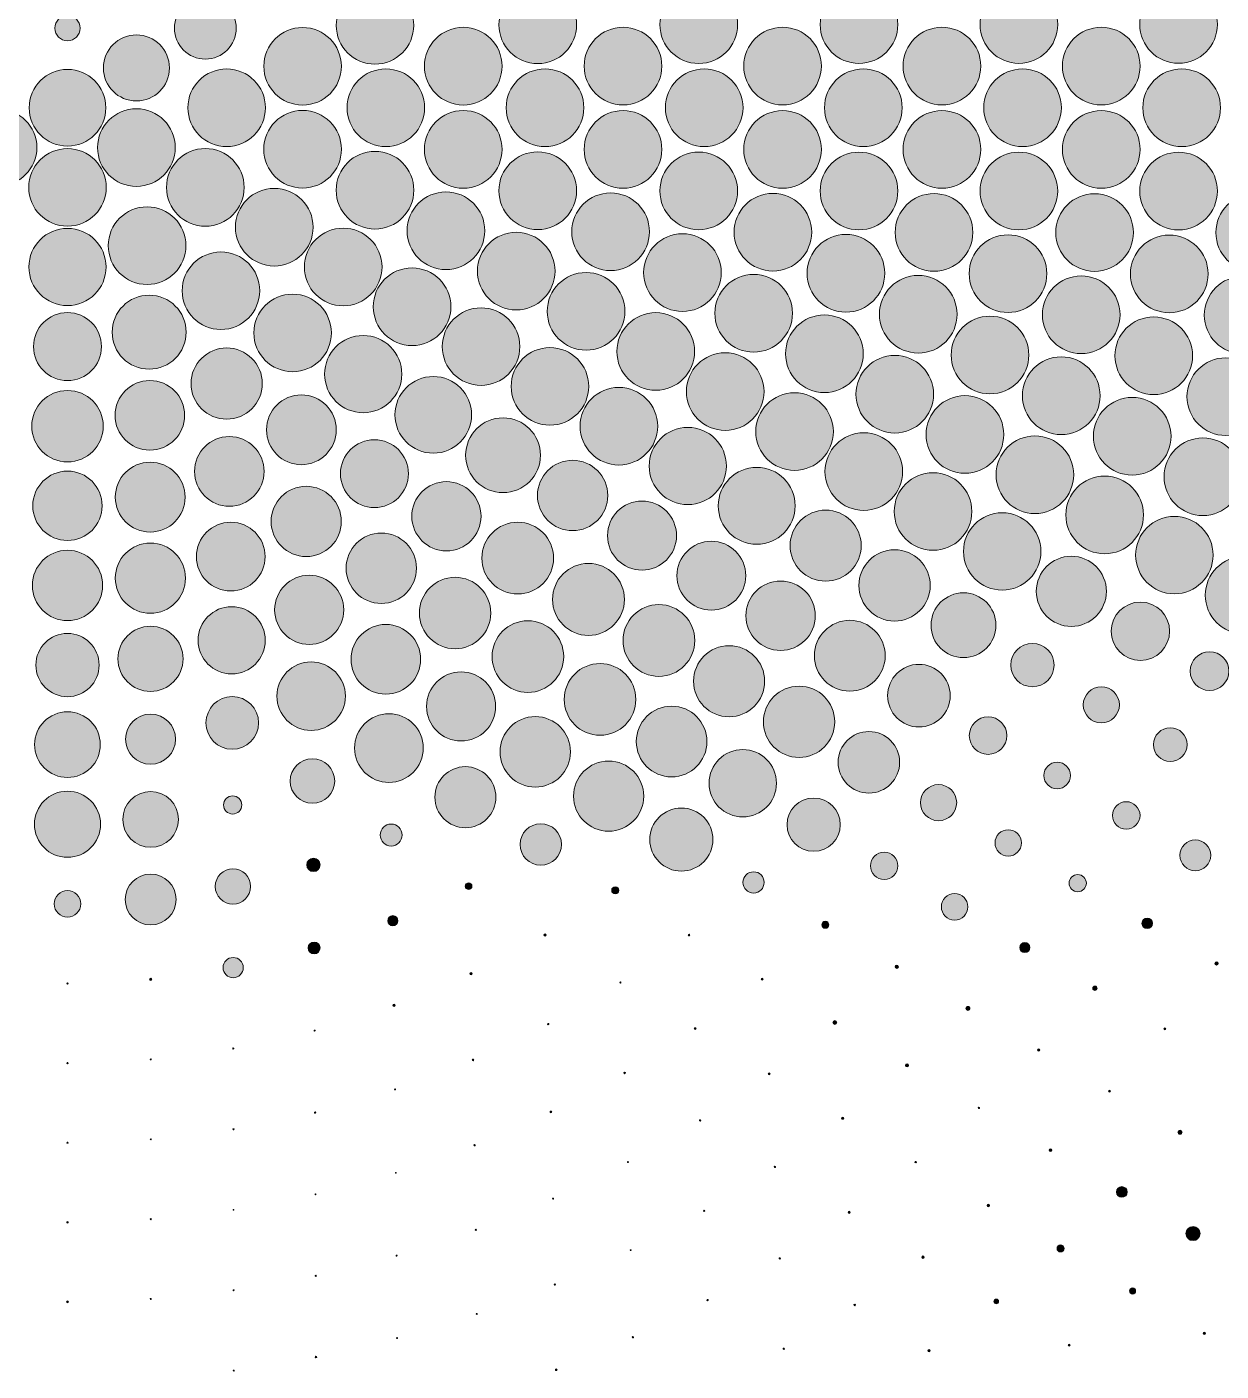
# Model space of a CAD drawing. Extents: x 3515 to 4006, y 175 to 667.
# Drawn here: x 3757.9 to 3832.3, y 342.2 to 426 of the extents above; entities that cross this region are included whole.
import ezdxf

# ---------------------------------------------------------------- set-up
doc = ezdxf.new("R2010")
doc.units = 0
doc.header["$MEASUREMENT"] = 0
doc.layers.add('Capa 1', color=7, linetype='Continuous', lineweight=0)

# ---------------------------------------------------------------- blocks, each defined once
blk = doc.blocks.new('Block_0')
at = {"layer": 'Capa 1', "true_color": 0x000000, "transparency": 33554687}
h = blk.add_hatch(color=18, dxfattribs=at)
h.dxf.hatch_style = 2
edge = h.paths.add_edge_path()
edge.add_arc((3779.588, 426.09), 2.417, 0, 360)
h = blk.add_hatch(color=18, dxfattribs=at)
h.dxf.hatch_style = 2
edge = h.paths.add_edge_path()
edge.add_arc((3789.737, 426.123), 2.42, 0, 360)
h = blk.add_hatch(color=18, dxfattribs=at)
h.dxf.hatch_style = 2
edge = h.paths.add_edge_path()
edge.add_arc((3799.775, 426.135), 2.421, 0, 360)
h = blk.add_hatch(color=18, dxfattribs=at)
h.dxf.hatch_style = 2
edge = h.paths.add_edge_path()
edge.add_arc((3809.768, 426.14), 2.421, 0, 360)
h = blk.add_hatch(color=18, dxfattribs=at)
h.dxf.hatch_style = 2
edge = h.paths.add_edge_path()
edge.add_arc((3819.738, 426.143), 2.421, 0, 360)
h = blk.add_hatch(color=18, dxfattribs=at)
h.dxf.hatch_style = 2
edge = h.paths.add_edge_path()
edge.add_arc((3829.695, 426.145), 2.421, 0, 360)
h = blk.add_hatch(color=18, dxfattribs=at)
h.dxf.hatch_style = 2
edge = h.paths.add_edge_path()
edge.add_arc((3769.01, 425.915), 1.927, 0, 360)
h = blk.add_hatch(color=18, dxfattribs=at)
h.dxf.hatch_style = 2
edge = h.paths.add_edge_path()
edge.add_arc((3760.415, 425.915), 0.787, 0, 360)
h = blk.add_hatch(color=18, dxfattribs=at)
h.dxf.hatch_style = 2
edge = h.paths.add_edge_path()
edge.add_arc((3775.076, 423.538), 2.417, 0, 360)
h = blk.add_hatch(color=18, dxfattribs=at)
h.dxf.hatch_style = 2
edge = h.paths.add_edge_path()
edge.add_arc((3785.091, 423.546), 2.421, 0, 360)
h = blk.add_hatch(color=18, dxfattribs=at)
h.dxf.hatch_style = 2
edge = h.paths.add_edge_path()
edge.add_arc((3795.055, 423.549), 2.421, 0, 360)
h = blk.add_hatch(color=18, dxfattribs=at)
h.dxf.hatch_style = 2
edge = h.paths.add_edge_path()
edge.add_arc((3805.002, 423.55), 2.421, 0, 360)
h = blk.add_hatch(color=18, dxfattribs=at)
h.dxf.hatch_style = 2
edge = h.paths.add_edge_path()
edge.add_arc((3814.94, 423.55), 2.421, 0, 360)
h = blk.add_hatch(color=18, dxfattribs=at)
h.dxf.hatch_style = 2
edge = h.paths.add_edge_path()
edge.add_arc((3824.875, 423.55), 2.421, 0, 360)
h = blk.add_hatch(color=18, dxfattribs=at)
h.dxf.hatch_style = 2
edge = h.paths.add_edge_path()
edge.add_arc((3764.712, 423.434), 2.058, 0, 360)
h = blk.add_hatch(color=18, dxfattribs=at)
h.dxf.hatch_style = 2
edge = h.paths.add_edge_path()
edge.add_arc((3760.415, 420.953), 2.39, 0, 360)
h = blk.add_hatch(color=18, dxfattribs=at)
h.dxf.hatch_style = 2
edge = h.paths.add_edge_path()
edge.add_arc((3770.34, 420.953), 2.418, 0, 360)
h = blk.add_hatch(color=18, dxfattribs=at)
h.dxf.hatch_style = 2
edge = h.paths.add_edge_path()
edge.add_arc((3780.265, 420.953), 2.421, 0, 360)
h = blk.add_hatch(color=18, dxfattribs=at)
h.dxf.hatch_style = 2
edge = h.paths.add_edge_path()
edge.add_arc((3790.19, 420.953), 2.421, 0, 360)
h = blk.add_hatch(color=18, dxfattribs=at)
h.dxf.hatch_style = 2
edge = h.paths.add_edge_path()
edge.add_arc((3800.115, 420.953), 2.421, 0, 360)
h = blk.add_hatch(color=18, dxfattribs=at)
h.dxf.hatch_style = 2
edge = h.paths.add_edge_path()
edge.add_arc((3810.04, 420.953), 2.421, 0, 360)
h = blk.add_hatch(color=18, dxfattribs=at)
h.dxf.hatch_style = 2
edge = h.paths.add_edge_path()
edge.add_arc((3819.965, 420.953), 2.421, 0, 360)
h = blk.add_hatch(color=18, dxfattribs=at)
h.dxf.hatch_style = 2
edge = h.paths.add_edge_path()
edge.add_arc((3829.89, 420.953), 2.421, 0, 360)
h = blk.add_hatch(color=18, dxfattribs=at)
h.dxf.hatch_style = 2
edge = h.paths.add_edge_path()
edge.add_arc((3756.117, 418.472), 2.389, 0, 360)
h = blk.add_hatch(color=18, dxfattribs=at)
h.dxf.hatch_style = 2
edge = h.paths.add_edge_path()
edge.add_arc((3764.712, 418.472), 2.421, 0, 360)
h = blk.add_hatch(color=18, dxfattribs=at)
h.dxf.hatch_style = 2
edge = h.paths.add_edge_path()
edge.add_arc((3775.076, 418.368), 2.421, 0, 360)
h = blk.add_hatch(color=18, dxfattribs=at)
h.dxf.hatch_style = 2
edge = h.paths.add_edge_path()
edge.add_arc((3785.091, 418.359), 2.421, 0, 360)
h = blk.add_hatch(color=18, dxfattribs=at)
h.dxf.hatch_style = 2
edge = h.paths.add_edge_path()
edge.add_arc((3795.055, 418.357), 2.421, 0, 360)
h = blk.add_hatch(color=18, dxfattribs=at)
h.dxf.hatch_style = 2
edge = h.paths.add_edge_path()
edge.add_arc((3805.002, 418.356), 2.421, 0, 360)
h = blk.add_hatch(color=18, dxfattribs=at)
h.dxf.hatch_style = 2
edge = h.paths.add_edge_path()
edge.add_arc((3814.94, 418.355), 2.421, 0, 360)
h = blk.add_hatch(color=18, dxfattribs=at)
h.dxf.hatch_style = 2
edge = h.paths.add_edge_path()
edge.add_arc((3824.875, 418.355), 2.421, 0, 360)
h = blk.add_hatch(color=18, dxfattribs=at)
h.dxf.hatch_style = 2
edge = h.paths.add_edge_path()
edge.add_arc((3760.415, 415.99), 2.418, 0, 360)
h = blk.add_hatch(color=18, dxfattribs=at)
h.dxf.hatch_style = 2
edge = h.paths.add_edge_path()
edge.add_arc((3769.01, 415.99), 2.421, 0, 360)
h = blk.add_hatch(color=18, dxfattribs=at)
h.dxf.hatch_style = 2
edge = h.paths.add_edge_path()
edge.add_arc((3779.588, 415.815), 2.421, 0, 360)
h = blk.add_hatch(color=18, dxfattribs=at)
h.dxf.hatch_style = 2
edge = h.paths.add_edge_path()
edge.add_arc((3789.737, 415.782), 2.421, 0, 360)
h = blk.add_hatch(color=18, dxfattribs=at)
h.dxf.hatch_style = 2
edge = h.paths.add_edge_path()
edge.add_arc((3799.775, 415.771), 2.421, 0, 360)
h = blk.add_hatch(color=18, dxfattribs=at)
h.dxf.hatch_style = 2
edge = h.paths.add_edge_path()
edge.add_arc((3809.768, 415.766), 2.421, 0, 360)
h = blk.add_hatch(color=18, dxfattribs=at)
h.dxf.hatch_style = 2
edge = h.paths.add_edge_path()
edge.add_arc((3819.738, 415.763), 2.421, 0, 360)
h = blk.add_hatch(color=18, dxfattribs=at)
h.dxf.hatch_style = 2
edge = h.paths.add_edge_path()
edge.add_arc((3829.695, 415.761), 2.421, 0, 360)
h = blk.add_hatch(color=18, dxfattribs=at)
h.dxf.hatch_style = 2
edge = h.paths.add_edge_path()
edge.add_arc((3773.308, 413.509), 2.421, 0, 360)
h = blk.add_hatch(color=18, dxfattribs=at)
h.dxf.hatch_style = 2
edge = h.paths.add_edge_path()
edge.add_arc((3784.013, 413.285), 2.421, 0, 360)
h = blk.add_hatch(color=18, dxfattribs=at)
h.dxf.hatch_style = 2
edge = h.paths.add_edge_path()
edge.add_arc((3794.281, 413.223), 2.421, 0, 360)
h = blk.add_hatch(color=18, dxfattribs=at)
h.dxf.hatch_style = 2
edge = h.paths.add_edge_path()
edge.add_arc((3804.399, 413.197), 2.421, 0, 360)
h = blk.add_hatch(color=18, dxfattribs=at)
h.dxf.hatch_style = 2
edge = h.paths.add_edge_path()
edge.add_arc((3814.446, 413.184), 2.421, 0, 360)
h = blk.add_hatch(color=18, dxfattribs=at)
h.dxf.hatch_style = 2
edge = h.paths.add_edge_path()
edge.add_arc((3824.457, 413.177), 2.421, 0, 360)
h = blk.add_hatch(color=18, dxfattribs=at)
h.dxf.hatch_style = 2
edge = h.paths.add_edge_path()
edge.add_arc((3834.444, 413.172), 2.421, 0, 360)
h = blk.add_hatch(color=18, dxfattribs=at)
h.dxf.hatch_style = 2
edge = h.paths.add_edge_path()
edge.add_arc((3765.377, 412.358), 2.42, 0, 360)
h = blk.add_hatch(color=18, dxfattribs=at)
h.dxf.hatch_style = 2
edge = h.paths.add_edge_path()
edge.add_arc((3760.415, 411.028), 2.405, 0, 360)
h = blk.add_hatch(color=18, dxfattribs=at)
h.dxf.hatch_style = 2
edge = h.paths.add_edge_path()
edge.add_arc((3777.605, 411.028), 2.421, 0, 360)
h = blk.add_hatch(color=18, dxfattribs=at)
h.dxf.hatch_style = 2
edge = h.paths.add_edge_path()
edge.add_arc((3788.394, 410.769), 2.421, 0, 360)
h = blk.add_hatch(color=18, dxfattribs=at)
h.dxf.hatch_style = 2
edge = h.paths.add_edge_path()
edge.add_arc((3798.762, 410.678), 2.421, 0, 360)
h = blk.add_hatch(color=18, dxfattribs=at)
h.dxf.hatch_style = 2
edge = h.paths.add_edge_path()
edge.add_arc((3808.955, 410.635), 2.421, 0, 360)
h = blk.add_hatch(color=18, dxfattribs=at)
h.dxf.hatch_style = 2
edge = h.paths.add_edge_path()
edge.add_arc((3819.06, 410.612), 2.421, 0, 360)
h = blk.add_hatch(color=18, dxfattribs=at)
h.dxf.hatch_style = 2
edge = h.paths.add_edge_path()
edge.add_arc((3829.114, 410.598), 2.421, 0, 360)
h = blk.add_hatch(color=18, dxfattribs=at)
h.dxf.hatch_style = 2
edge = h.paths.add_edge_path()
edge.add_arc((3769.984, 409.548), 2.416, 0, 360)
h = blk.add_hatch(color=18, dxfattribs=at)
h.dxf.hatch_style = 2
edge = h.paths.add_edge_path()
edge.add_arc((3781.903, 408.547), 2.421, 0, 360)
h = blk.add_hatch(color=18, dxfattribs=at)
h.dxf.hatch_style = 2
edge = h.paths.add_edge_path()
edge.add_arc((3792.751, 408.262), 2.421, 0, 360)
h = blk.add_hatch(color=18, dxfattribs=at)
h.dxf.hatch_style = 2
edge = h.paths.add_edge_path()
edge.add_arc((3803.201, 408.144), 2.421, 0, 360)
h = blk.add_hatch(color=18, dxfattribs=at)
h.dxf.hatch_style = 2
edge = h.paths.add_edge_path()
edge.add_arc((3813.463, 408.083), 2.421, 0, 360)
h = blk.add_hatch(color=18, dxfattribs=at)
h.dxf.hatch_style = 2
edge = h.paths.add_edge_path()
edge.add_arc((3823.623, 408.049), 2.421, 0, 360)
h = blk.add_hatch(color=18, dxfattribs=at)
h.dxf.hatch_style = 2
edge = h.paths.add_edge_path()
edge.add_arc((3833.721, 408.027), 2.421, 0, 360)
h = blk.add_hatch(color=18, dxfattribs=at)
h.dxf.hatch_style = 2
edge = h.paths.add_edge_path()
edge.add_arc((3765.507, 406.963), 2.306, 0, 360)
h = blk.add_hatch(color=18, dxfattribs=at)
h.dxf.hatch_style = 2
edge = h.paths.add_edge_path()
edge.add_arc((3774.451, 406.917), 2.417, 0, 360)
h = blk.add_hatch(color=18, dxfattribs=at)
h.dxf.hatch_style = 2
edge = h.paths.add_edge_path()
edge.add_arc((3760.415, 406.065), 2.119, 0, 360)
h = blk.add_hatch(color=18, dxfattribs=at)
h.dxf.hatch_style = 2
edge = h.paths.add_edge_path()
edge.add_arc((3786.201, 406.065), 2.417, 0, 360)
h = blk.add_hatch(color=18, dxfattribs=at)
h.dxf.hatch_style = 2
edge = h.paths.add_edge_path()
edge.add_arc((3797.093, 405.76), 2.421, 0, 360)
h = blk.add_hatch(color=18, dxfattribs=at)
h.dxf.hatch_style = 2
edge = h.paths.add_edge_path()
edge.add_arc((3807.611, 405.618), 2.421, 0, 360)
h = blk.add_hatch(color=18, dxfattribs=at)
h.dxf.hatch_style = 2
edge = h.paths.add_edge_path()
edge.add_arc((3817.936, 405.54), 2.421, 0, 360)
h = blk.add_hatch(color=18, dxfattribs=at)
h.dxf.hatch_style = 2
edge = h.paths.add_edge_path()
edge.add_arc((3828.148, 405.493), 2.421, 0, 360)
h = blk.add_hatch(color=18, dxfattribs=at)
h.dxf.hatch_style = 2
edge = h.paths.add_edge_path()
edge.add_arc((3778.854, 404.35), 2.406, 0, 360)
h = blk.add_hatch(color=18, dxfattribs=at)
h.dxf.hatch_style = 2
edge = h.paths.add_edge_path()
edge.add_arc((3770.34, 403.762), 2.221, 0, 360)
h = blk.add_hatch(color=18, dxfattribs=at)
h.dxf.hatch_style = 2
edge = h.paths.add_edge_path()
edge.add_arc((3790.498, 403.584), 2.418, 0, 360)
h = blk.add_hatch(color=18, dxfattribs=at)
h.dxf.hatch_style = 2
edge = h.paths.add_edge_path()
edge.add_arc((3801.425, 403.263), 2.421, 0, 360)
h = blk.add_hatch(color=18, dxfattribs=at)
h.dxf.hatch_style = 2
edge = h.paths.add_edge_path()
edge.add_arc((3812, 403.099), 2.421, 0, 360)
h = blk.add_hatch(color=18, dxfattribs=at)
h.dxf.hatch_style = 2
edge = h.paths.add_edge_path()
edge.add_arc((3822.38, 403.004), 2.421, 0, 360)
h = blk.add_hatch(color=18, dxfattribs=at)
h.dxf.hatch_style = 2
edge = h.paths.add_edge_path()
edge.add_arc((3832.641, 402.945), 2.421, 0, 360)
h = blk.add_hatch(color=18, dxfattribs=at)
h.dxf.hatch_style = 2
edge = h.paths.add_edge_path()
edge.add_arc((3765.552, 401.779), 2.169, 0, 360)
h = blk.add_hatch(color=18, dxfattribs=at)
h.dxf.hatch_style = 2
edge = h.paths.add_edge_path()
edge.add_arc((3783.224, 401.814), 2.389, 0, 360)
h = blk.add_hatch(color=18, dxfattribs=at)
h.dxf.hatch_style = 2
edge = h.paths.add_edge_path()
edge.add_arc((3760.415, 401.103), 2.226, 0, 360)
h = blk.add_hatch(color=18, dxfattribs=at)
h.dxf.hatch_style = 2
edge = h.paths.add_edge_path()
edge.add_arc((3774.999, 400.879), 2.175, 0, 360)
h = blk.add_hatch(color=18, dxfattribs=at)
h.dxf.hatch_style = 2
edge = h.paths.add_edge_path()
edge.add_arc((3794.796, 401.103), 2.42, 0, 360)
h = blk.add_hatch(color=18, dxfattribs=at)
h.dxf.hatch_style = 2
edge = h.paths.add_edge_path()
edge.add_arc((3805.749, 400.769), 2.42, 0, 360)
h = blk.add_hatch(color=18, dxfattribs=at)
h.dxf.hatch_style = 2
edge = h.paths.add_edge_path()
edge.add_arc((3816.373, 400.586), 2.421, 0, 360)
h = blk.add_hatch(color=18, dxfattribs=at)
h.dxf.hatch_style = 2
edge = h.paths.add_edge_path()
edge.add_arc((3826.803, 400.475), 2.421, 0, 360)
h = blk.add_hatch(color=18, dxfattribs=at)
h.dxf.hatch_style = 2
edge = h.paths.add_edge_path()
edge.add_arc((3787.574, 399.294), 2.332, 0, 360)
h = blk.add_hatch(color=18, dxfattribs=at)
h.dxf.hatch_style = 2
edge = h.paths.add_edge_path()
edge.add_arc((3799.093, 398.622), 2.406, 0, 360)
h = blk.add_hatch(color=18, dxfattribs=at)
h.dxf.hatch_style = 2
edge = h.paths.add_edge_path()
edge.add_arc((3810.069, 398.276), 2.421, 0, 360)
h = blk.add_hatch(color=18, dxfattribs=at)
h.dxf.hatch_style = 2
edge = h.paths.add_edge_path()
edge.add_arc((3770.507, 398.285), 2.171, 0, 360)
h = blk.add_hatch(color=18, dxfattribs=at)
h.dxf.hatch_style = 2
edge = h.paths.add_edge_path()
edge.add_arc((3779.554, 398.144), 2.117, 0, 360)
h = blk.add_hatch(color=18, dxfattribs=at)
h.dxf.hatch_style = 2
edge = h.paths.add_edge_path()
edge.add_arc((3820.735, 398.076), 2.421, 0, 360)
h = blk.add_hatch(color=18, dxfattribs=at)
h.dxf.hatch_style = 2
edge = h.paths.add_edge_path()
edge.add_arc((3831.209, 397.95), 2.421, 0, 360)
h = blk.add_hatch(color=18, dxfattribs=at)
h.dxf.hatch_style = 2
edge = h.paths.add_edge_path()
edge.add_arc((3765.574, 396.683), 2.177, 0, 360)
h = blk.add_hatch(color=18, dxfattribs=at)
h.dxf.hatch_style = 2
edge = h.paths.add_edge_path()
edge.add_arc((3791.911, 396.785), 2.192, 0, 360)
h = blk.add_hatch(color=18, dxfattribs=at)
h.dxf.hatch_style = 2
edge = h.paths.add_edge_path()
edge.add_arc((3760.415, 396.14), 2.162, 0, 360)
h = blk.add_hatch(color=18, dxfattribs=at)
h.dxf.hatch_style = 2
edge = h.paths.add_edge_path()
edge.add_arc((3803.391, 396.14), 2.398, 0, 360)
h = blk.add_hatch(color=18, dxfattribs=at)
h.dxf.hatch_style = 2
edge = h.paths.add_edge_path()
edge.add_arc((3814.385, 395.786), 2.42, 0, 360)
h = blk.add_hatch(color=18, dxfattribs=at)
h.dxf.hatch_style = 2
edge = h.paths.add_edge_path()
edge.add_arc((3775.302, 395.167), 2.188, 0, 360)
h = blk.add_hatch(color=18, dxfattribs=at)
h.dxf.hatch_style = 2
edge = h.paths.add_edge_path()
edge.add_arc((3784.042, 395.488), 2.159, 0, 360)
h = blk.add_hatch(color=18, dxfattribs=at)
h.dxf.hatch_style = 2
edge = h.paths.add_edge_path()
edge.add_arc((3825.087, 395.571), 2.42, 0, 360)
h = blk.add_hatch(color=18, dxfattribs=at)
h.dxf.hatch_style = 2
edge = h.paths.add_edge_path()
edge.add_arc((3796.239, 394.282), 2.153, 0, 360)
h = blk.add_hatch(color=18, dxfattribs=at)
h.dxf.hatch_style = 2
edge = h.paths.add_edge_path()
edge.add_arc((3807.689, 393.659), 2.216, 0, 360)
h = blk.add_hatch(color=18, dxfattribs=at)
h.dxf.hatch_style = 2
edge = h.paths.add_edge_path()
edge.add_arc((3818.698, 393.297), 2.411, 0, 360)
h = blk.add_hatch(color=18, dxfattribs=at)
h.dxf.hatch_style = 2
edge = h.paths.add_edge_path()
edge.add_arc((3770.598, 392.974), 2.142, 0, 360)
h = blk.add_hatch(color=18, dxfattribs=at)
h.dxf.hatch_style = 2
edge = h.paths.add_edge_path()
edge.add_arc((3788.487, 392.881), 2.236, 0, 360)
h = blk.add_hatch(color=18, dxfattribs=at)
h.dxf.hatch_style = 2
edge = h.paths.add_edge_path()
edge.add_arc((3829.432, 393.068), 2.415, 0, 360)
h = blk.add_hatch(color=18, dxfattribs=at)
h.dxf.hatch_style = 2
edge = h.paths.add_edge_path()
edge.add_arc((3779.983, 392.251), 2.193, 0, 360)
h = blk.add_hatch(color=18, dxfattribs=at)
h.dxf.hatch_style = 2
edge = h.paths.add_edge_path()
edge.add_arc((3800.562, 391.784), 2.146, 0, 360)
h = blk.add_hatch(color=18, dxfattribs=at)
h.dxf.hatch_style = 2
edge = h.paths.add_edge_path()
edge.add_arc((3760.415, 391.178), 2.192, 0, 360)
h = blk.add_hatch(color=18, dxfattribs=at)
h.dxf.hatch_style = 2
edge = h.paths.add_edge_path()
edge.add_arc((3765.585, 391.63), 2.188, 0, 360)
h = blk.add_hatch(color=18, dxfattribs=at)
h.dxf.hatch_style = 2
edge = h.paths.add_edge_path()
edge.add_arc((3811.986, 391.178), 2.223, 0, 360)
h = blk.add_hatch(color=18, dxfattribs=at)
h.dxf.hatch_style = 2
edge = h.paths.add_edge_path()
edge.add_arc((3823.009, 390.809), 2.185, 0, 360)
h = blk.add_hatch(color=18, dxfattribs=at)
h.dxf.hatch_style = 2
edge = h.paths.add_edge_path()
edge.add_arc((3792.901, 390.304), 2.243, 0, 360)
h = blk.add_hatch(color=18, dxfattribs=at)
h.dxf.hatch_style = 2
edge = h.paths.add_edge_path()
edge.add_arc((3833.771, 390.568), 2.411, 0, 360)
h = blk.add_hatch(color=18, dxfattribs=at)
h.dxf.hatch_style = 2
edge = h.paths.add_edge_path()
edge.add_arc((3775.487, 389.656), 2.154, 0, 360)
h = blk.add_hatch(color=18, dxfattribs=at)
h.dxf.hatch_style = 2
edge = h.paths.add_edge_path()
edge.add_arc((3784.583, 389.457), 2.226, 0, 360)
h = blk.add_hatch(color=18, dxfattribs=at)
h.dxf.hatch_style = 2
edge = h.paths.add_edge_path()
edge.add_arc((3804.88, 389.289), 2.163, 0, 360)
h = blk.add_hatch(color=18, dxfattribs=at)
h.dxf.hatch_style = 2
edge = h.paths.add_edge_path()
edge.add_arc((3816.284, 388.697), 2.021, 0, 360)
h = blk.add_hatch(color=18, dxfattribs=at)
h.dxf.hatch_style = 2
edge = h.paths.add_edge_path()
edge.add_arc((3770.654, 387.759), 2.093, 0, 360)
h = blk.add_hatch(color=18, dxfattribs=at)
h.dxf.hatch_style = 2
edge = h.paths.add_edge_path()
edge.add_arc((3797.293, 387.747), 2.238, 0, 360)
h = blk.add_hatch(color=18, dxfattribs=at)
h.dxf.hatch_style = 2
edge = h.paths.add_edge_path()
edge.add_arc((3827.318, 388.322), 1.818, 0, 360)
h = blk.add_hatch(color=18, dxfattribs=at)
h.dxf.hatch_style = 2
edge = h.paths.add_edge_path()
edge.add_arc((3789.123, 386.74), 2.233, 0, 360)
h = blk.add_hatch(color=18, dxfattribs=at)
h.dxf.hatch_style = 2
edge = h.paths.add_edge_path()
edge.add_arc((3809.195, 386.796), 2.208, 0, 360)
h = blk.add_hatch(color=18, dxfattribs=at)
h.dxf.hatch_style = 2
edge = h.paths.add_edge_path()
edge.add_arc((3760.415, 386.215), 1.972, 0, 360)
h = blk.add_hatch(color=18, dxfattribs=at)
h.dxf.hatch_style = 2
edge = h.paths.add_edge_path()
edge.add_arc((3765.592, 386.603), 2.031, 0, 360)
h = blk.add_hatch(color=18, dxfattribs=at)
h.dxf.hatch_style = 2
edge = h.paths.add_edge_path()
edge.add_arc((3780.265, 386.572), 2.171, 0, 360)
h = blk.add_hatch(color=18, dxfattribs=at)
h.dxf.hatch_style = 2
edge = h.paths.add_edge_path()
edge.add_arc((3801.669, 385.206), 2.216, 0, 360)
h = blk.add_hatch(color=18, dxfattribs=at)
h.dxf.hatch_style = 2
edge = h.paths.add_edge_path()
edge.add_arc((3820.582, 386.215), 1.352, 0, 360)
h = blk.add_hatch(color=18, dxfattribs=at)
h.dxf.hatch_style = 2
edge = h.paths.add_edge_path()
edge.add_arc((3775.607, 384.275), 2.135, 0, 360)
h = blk.add_hatch(color=18, dxfattribs=at)
h.dxf.hatch_style = 2
edge = h.paths.add_edge_path()
edge.add_arc((3793.62, 384.074), 2.234, 0, 360)
h = blk.add_hatch(color=18, dxfattribs=at)
h.dxf.hatch_style = 2
edge = h.paths.add_edge_path()
edge.add_arc((3831.626, 385.835), 1.208, 0, 360)
h = blk.add_hatch(color=18, dxfattribs=at)
h.dxf.hatch_style = 2
edge = h.paths.add_edge_path()
edge.add_arc((3784.957, 383.638), 2.153, 0, 360)
h = blk.add_hatch(color=18, dxfattribs=at)
h.dxf.hatch_style = 2
edge = h.paths.add_edge_path()
edge.add_arc((3813.507, 384.306), 1.952, 0, 360)
h = blk.add_hatch(color=18, dxfattribs=at)
h.dxf.hatch_style = 2
edge = h.paths.add_edge_path()
edge.add_arc((3806.033, 382.675), 2.221, 0, 360)
h = blk.add_hatch(color=18, dxfattribs=at)
h.dxf.hatch_style = 2
edge = h.paths.add_edge_path()
edge.add_arc((3824.879, 383.734), 1.126, 0, 360)
h = blk.add_hatch(color=18, dxfattribs=at)
h.dxf.hatch_style = 2
edge = h.paths.add_edge_path()
edge.add_arc((3770.69, 382.606), 1.642, 0, 360)
h = blk.add_hatch(color=18, dxfattribs=at)
h.dxf.hatch_style = 2
edge = h.paths.add_edge_path()
edge.add_arc((3760.415, 381.253), 2.048, 0, 360)
h = blk.add_hatch(color=18, dxfattribs=at)
h.dxf.hatch_style = 2
edge = h.paths.add_edge_path()
edge.add_arc((3765.597, 381.593), 1.56, 0, 360)
h = blk.add_hatch(color=18, dxfattribs=at)
h.dxf.hatch_style = 2
edge = h.paths.add_edge_path()
edge.add_arc((3780.459, 381.041), 2.142, 0, 360)
h = blk.add_hatch(color=18, dxfattribs=at)
h.dxf.hatch_style = 2
edge = h.paths.add_edge_path()
edge.add_arc((3789.584, 380.805), 2.196, 0, 360)
h = blk.add_hatch(color=18, dxfattribs=at)
h.dxf.hatch_style = 2
edge = h.paths.add_edge_path()
edge.add_arc((3798.084, 381.446), 2.202, 0, 360)
h = blk.add_hatch(color=18, dxfattribs=at)
h.dxf.hatch_style = 2
edge = h.paths.add_edge_path()
edge.add_arc((3817.817, 381.816), 1.169, 0, 360)
h = blk.add_hatch(color=18, dxfattribs=at)
h.dxf.hatch_style = 2
edge = h.paths.add_edge_path()
edge.add_arc((3829.177, 381.253), 1.051, 0, 360)
h = blk.add_hatch(color=18, dxfattribs=at)
h.dxf.hatch_style = 2
edge = h.paths.add_edge_path()
edge.add_arc((3810.386, 380.152), 1.918, 0, 360)
h = blk.add_hatch(color=18, dxfattribs=at)
h.dxf.hatch_style = 2
edge = h.paths.add_edge_path()
edge.add_arc((3802.523, 378.845), 2.101, 0, 360)
h = blk.add_hatch(color=18, dxfattribs=at)
h.dxf.hatch_style = 2
edge = h.paths.add_edge_path()
edge.add_arc((3775.69, 378.984), 1.388, 0, 360)
h = blk.add_hatch(color=18, dxfattribs=at)
h.dxf.hatch_style = 2
edge = h.paths.add_edge_path()
edge.add_arc((3785.227, 377.977), 1.903, 0, 360)
h = blk.add_hatch(color=18, dxfattribs=at)
h.dxf.hatch_style = 2
edge = h.paths.add_edge_path()
edge.add_arc((3794.158, 378.044), 2.187, 0, 360)
h = blk.add_hatch(color=18, dxfattribs=at)
h.dxf.hatch_style = 2
edge = h.paths.add_edge_path()
edge.add_arc((3822.126, 379.328), 0.832, 0, 360)
h = blk.add_hatch(color=18, dxfattribs=at)
h.dxf.hatch_style = 2
edge = h.paths.add_edge_path()
edge.add_arc((3814.732, 377.636), 1.127, 0, 360)
h = blk.add_hatch(color=18, dxfattribs=at)
h.dxf.hatch_style = 2
edge = h.paths.add_edge_path()
edge.add_arc((3760.415, 376.29), 2.062, 0, 360)
h = blk.add_hatch(color=18, dxfattribs=at)
h.dxf.hatch_style = 2
edge = h.paths.add_edge_path()
edge.add_arc((3765.6, 376.592), 1.738, 0, 360)
h = blk.add_hatch(color=18, dxfattribs=at)
h.dxf.hatch_style = 2
edge = h.paths.add_edge_path()
edge.add_arc((3770.715, 377.494), 0.566, 0, 360)
h = blk.add_hatch(color=18, dxfattribs=at)
h.dxf.hatch_style = 2
edge = h.paths.add_edge_path()
edge.add_arc((3806.941, 376.264), 1.661, 0, 360)
h = blk.add_hatch(color=18, dxfattribs=at)
h.dxf.hatch_style = 2
edge = h.paths.add_edge_path()
edge.add_arc((3798.693, 375.335), 1.967, 0, 360)
h = blk.add_hatch(color=18, dxfattribs=at)
h.dxf.hatch_style = 2
edge = h.paths.add_edge_path()
edge.add_arc((3826.433, 376.841), 0.857, 0, 360)
h = blk.add_hatch(color=18, dxfattribs=at)
h.dxf.hatch_style = 2
edge = h.paths.add_edge_path()
edge.add_arc((3780.599, 375.618), 0.684, 0, 360)
h = blk.add_hatch(color=18, dxfattribs=at)
h.dxf.hatch_style = 2
edge = h.paths.add_edge_path()
edge.add_arc((3789.927, 375.031), 1.288, 0, 360)
h = blk.add_hatch(color=18, dxfattribs=at)
h.dxf.hatch_style = 2
edge = h.paths.add_edge_path()
edge.add_arc((3819.072, 375.125), 0.823, 0, 360)
h = blk.add_hatch(color=18, dxfattribs=at)
h.dxf.hatch_style = 2
edge = h.paths.add_edge_path()
edge.add_arc((3830.739, 374.354), 0.959, 0, 360)
h = blk.add_hatch(color=18, dxfattribs=at)
h.dxf.hatch_style = 2
edge = h.paths.add_edge_path()
edge.add_arc((3775.75, 373.757), 0.419, 0, 360)
h = blk.add_hatch(color=18, dxfattribs=at)
h.dxf.hatch_style = 2
edge = h.paths.add_edge_path()
edge.add_arc((3811.343, 373.698), 0.853, 0, 360)
h = blk.add_hatch(color=18, dxfattribs=at)
h.dxf.hatch_style = 2
edge = h.paths.add_edge_path()
edge.add_arc((3765.602, 371.6), 1.583, 0, 360)
h = blk.add_hatch(color=18, dxfattribs=at)
h.dxf.hatch_style = 2
edge = h.paths.add_edge_path()
edge.add_arc((3770.732, 372.412), 1.1, 0, 360)
h = blk.add_hatch(color=18, dxfattribs=at)
h.dxf.hatch_style = 2
edge = h.paths.add_edge_path()
edge.add_arc((3803.194, 372.665), 0.661, 0, 360)
h = blk.add_hatch(color=18, dxfattribs=at)
h.dxf.hatch_style = 2
edge = h.paths.add_edge_path()
edge.add_arc((3823.407, 372.617), 0.537, 0, 360)
h = blk.add_hatch(color=18, dxfattribs=at)
h.dxf.hatch_style = 2
edge = h.paths.add_edge_path()
edge.add_arc((3760.415, 371.328), 0.825, 0, 360)
h = blk.add_hatch(color=18, dxfattribs=at)
h.dxf.hatch_style = 2
edge = h.paths.add_edge_path()
edge.add_arc((3785.428, 372.434), 0.208, 0, 360)
h = blk.add_hatch(color=18, dxfattribs=at)
h.dxf.hatch_style = 2
edge = h.paths.add_edge_path()
edge.add_arc((3794.571, 372.172), 0.224, 0, 360)
h = blk.add_hatch(color=18, dxfattribs=at)
h.dxf.hatch_style = 2
edge = h.paths.add_edge_path()
edge.add_arc((3815.732, 371.145), 0.828, 0, 360)
h = blk.add_hatch(color=18, dxfattribs=at)
h.dxf.hatch_style = 2
edge = h.paths.add_edge_path()
edge.add_arc((3780.703, 370.276), 0.316, 0, 360)
h = blk.add_hatch(color=18, dxfattribs=at)
h.dxf.hatch_style = 2
edge = h.paths.add_edge_path()
edge.add_arc((3827.737, 370.113), 0.327, 0, 360)
h = blk.add_hatch(color=18, dxfattribs=at)
h.dxf.hatch_style = 2
edge = h.paths.add_edge_path()
edge.add_arc((3807.67, 370.024), 0.219, 0, 360)
h = blk.add_hatch(color=18, dxfattribs=at)
h.dxf.hatch_style = 2
edge = h.paths.add_edge_path()
edge.add_arc((3775.794, 368.577), 0.373, 0, 360)
h = blk.add_hatch(color=18, dxfattribs=at)
h.dxf.hatch_style = 2
edge = h.paths.add_edge_path()
edge.add_arc((3790.19, 369.381), 0.069, 0, 360)
h = blk.add_hatch(color=18, dxfattribs=at)
h.dxf.hatch_style = 2
edge = h.paths.add_edge_path()
edge.add_arc((3799.17, 369.379), 0.052, 0, 360)
h = blk.add_hatch(color=18, dxfattribs=at)
h.dxf.hatch_style = 2
edge = h.paths.add_edge_path()
edge.add_arc((3820.111, 368.601), 0.312, 0, 360)
h = blk.add_hatch(color=18, dxfattribs=at)
h.dxf.hatch_style = 2
edge = h.paths.add_edge_path()
edge.add_arc((3770.746, 367.352), 0.631, 0, 360)
h = blk.add_hatch(color=18, dxfattribs=at)
h.dxf.hatch_style = 2
edge = h.paths.add_edge_path()
edge.add_arc((3785.582, 366.982), 0.0726, 0, 360)
h = blk.add_hatch(color=18, dxfattribs=at)
h.dxf.hatch_style = 2
edge = h.paths.add_edge_path()
edge.add_arc((3812.123, 367.407), 0.109, 0, 360)
h = blk.add_hatch(color=18, dxfattribs=at)
h.dxf.hatch_style = 2
edge = h.paths.add_edge_path()
edge.add_arc((3832.064, 367.612), 0.104, 0, 360)
h = blk.add_hatch(color=18, dxfattribs=at)
h.dxf.hatch_style = 2
edge = h.paths.add_edge_path()
edge.add_arc((3760.415, 366.366), 0.0399, 0, 360)
h = blk.add_hatch(color=18, dxfattribs=at)
h.dxf.hatch_style = 2
edge = h.paths.add_edge_path()
edge.add_arc((3765.604, 366.613), 0.0726, 0, 360)
h = blk.add_hatch(color=18, dxfattribs=at)
h.dxf.hatch_style = 2
edge = h.paths.add_edge_path()
edge.add_arc((3794.894, 366.428), 0.0339, 0, 360)
h = blk.add_hatch(color=18, dxfattribs=at)
h.dxf.hatch_style = 2
edge = h.paths.add_edge_path()
edge.add_arc((3803.732, 366.635), 0.0617, 0, 360)
h = blk.add_hatch(color=18, dxfattribs=at)
h.dxf.hatch_style = 2
edge = h.paths.add_edge_path()
edge.add_arc((3824.48, 366.065), 0.138, 0, 360)
h = blk.add_hatch(color=18, dxfattribs=at)
h.dxf.hatch_style = 2
edge = h.paths.add_edge_path()
edge.add_arc((3780.782, 364.994), 0.0726, 0, 360)
h = blk.add_hatch(color=18, dxfattribs=at)
h.dxf.hatch_style = 2
edge = h.paths.add_edge_path()
edge.add_arc((3816.559, 364.809), 0.127, 0, 360)
h = blk.add_hatch(color=18, dxfattribs=at)
h.dxf.hatch_style = 2
edge = h.paths.add_edge_path()
edge.add_arc((3790.395, 363.83), 0.0436, 0, 360)
h = blk.add_hatch(color=18, dxfattribs=at)
h.dxf.hatch_style = 2
edge = h.paths.add_edge_path()
edge.add_arc((3808.262, 363.931), 0.116, 0, 360)
h = blk.add_hatch(color=18, dxfattribs=at)
h.dxf.hatch_style = 2
edge = h.paths.add_edge_path()
edge.add_arc((3775.827, 363.432), 0.0303, 0, 360)
h = blk.add_hatch(color=18, dxfattribs=at)
h.dxf.hatch_style = 2
edge = h.paths.add_edge_path()
edge.add_arc((3799.551, 363.55), 0.0557, 0, 360)
h = blk.add_hatch(color=18, dxfattribs=at)
h.dxf.hatch_style = 2
edge = h.paths.add_edge_path()
edge.add_arc((3828.841, 363.536), 0.0617, 0, 360)
h = blk.add_hatch(color=18, dxfattribs=at)
h.dxf.hatch_style = 2
edge = h.paths.add_edge_path()
edge.add_arc((3770.756, 362.308), 0.0387, 0, 360)
h = blk.add_hatch(color=18, dxfattribs=at)
h.dxf.hatch_style = 2
edge = h.paths.add_edge_path()
edge.add_arc((3820.979, 362.225), 0.0726, 0, 360)
h = blk.add_hatch(color=18, dxfattribs=at)
h.dxf.hatch_style = 2
edge = h.paths.add_edge_path()
edge.add_arc((3760.415, 361.403), 0.0424, 0, 360)
h = blk.add_hatch(color=18, dxfattribs=at)
h.dxf.hatch_style = 2
edge = h.paths.add_edge_path()
edge.add_arc((3765.605, 361.63), 0.0327, 0, 360)
h = blk.add_hatch(color=18, dxfattribs=at)
h.dxf.hatch_style = 2
edge = h.paths.add_edge_path()
edge.add_arc((3785.701, 361.603), 0.0508, 0, 360)
h = blk.add_hatch(color=18, dxfattribs=at)
h.dxf.hatch_style = 2
edge = h.paths.add_edge_path()
edge.add_arc((3812.767, 361.257), 0.0968, 0, 360)
h = blk.add_hatch(color=18, dxfattribs=at)
h.dxf.hatch_style = 2
edge = h.paths.add_edge_path()
edge.add_arc((3795.152, 360.786), 0.0496, 0, 360)
h = blk.add_hatch(color=18, dxfattribs=at)
h.dxf.hatch_style = 2
edge = h.paths.add_edge_path()
edge.add_arc((3804.168, 360.732), 0.0617, 0, 360)
h = blk.add_hatch(color=18, dxfattribs=at)
h.dxf.hatch_style = 2
edge = h.paths.add_edge_path()
edge.add_arc((3780.844, 359.761), 0.0339, 0, 360)
h = blk.add_hatch(color=18, dxfattribs=at)
h.dxf.hatch_style = 2
edge = h.paths.add_edge_path()
edge.add_arc((3825.387, 359.655), 0.0569, 0, 360)
h = blk.add_hatch(color=18, dxfattribs=at)
h.dxf.hatch_style = 2
edge = h.paths.add_edge_path()
edge.add_arc((3817.249, 358.608), 0.0424, 0, 360)
h = blk.add_hatch(color=18, dxfattribs=at)
h.dxf.hatch_style = 2
edge = h.paths.add_edge_path()
edge.add_arc((3775.854, 358.315), 0.0448, 0, 360)
h = blk.add_hatch(color=18, dxfattribs=at)
h.dxf.hatch_style = 2
edge = h.paths.add_edge_path()
edge.add_arc((3790.559, 358.358), 0.0545, 0, 360)
h = blk.add_hatch(color=18, dxfattribs=at)
h.dxf.hatch_style = 2
edge = h.paths.add_edge_path()
edge.add_arc((3799.86, 357.826), 0.0424, 0, 360)
h = blk.add_hatch(color=18, dxfattribs=at)
h.dxf.hatch_style = 2
edge = h.paths.add_edge_path()
edge.add_arc((3808.75, 357.961), 0.0629, 0, 360)
h = blk.add_hatch(color=18, dxfattribs=at)
h.dxf.hatch_style = 2
edge = h.paths.add_edge_path()
edge.add_arc((3770.763, 357.276), 0.0351, 0, 360)
h = blk.add_hatch(color=18, dxfattribs=at)
h.dxf.hatch_style = 2
edge = h.paths.add_edge_path()
edge.add_arc((3829.784, 357.094), 0.126, 0, 360)
h = blk.add_hatch(color=18, dxfattribs=at)
h.dxf.hatch_style = 2
edge = h.paths.add_edge_path()
edge.add_arc((3760.415, 356.441), 0.0387, 0, 360)
h = blk.add_hatch(color=18, dxfattribs=at)
h.dxf.hatch_style = 2
edge = h.paths.add_edge_path()
edge.add_arc((3765.606, 356.65), 0.0278, 0, 360)
h = blk.add_hatch(color=18, dxfattribs=at)
h.dxf.hatch_style = 2
edge = h.paths.add_edge_path()
edge.add_arc((3785.797, 356.281), 0.0399, 0, 360)
h = blk.add_hatch(color=18, dxfattribs=at)
h.dxf.hatch_style = 2
edge = h.paths.add_edge_path()
edge.add_arc((3821.713, 355.98), 0.0823, 0, 360)
h = blk.add_hatch(color=18, dxfattribs=at)
h.dxf.hatch_style = 2
edge = h.paths.add_edge_path()
edge.add_arc((3780.893, 354.565), 0.023, 0, 360)
h = blk.add_hatch(color=18, dxfattribs=at)
h.dxf.hatch_style = 2
edge = h.paths.add_edge_path()
edge.add_arc((3795.361, 355.229), 0.029, 0, 360)
h = blk.add_hatch(color=18, dxfattribs=at)
h.dxf.hatch_style = 2
edge = h.paths.add_edge_path()
edge.add_arc((3804.527, 354.934), 0.0436, 0, 360)
h = blk.add_hatch(color=18, dxfattribs=at)
h.dxf.hatch_style = 2
edge = h.paths.add_edge_path()
edge.add_arc((3813.303, 355.228), 0.046, 0, 360)
h = blk.add_hatch(color=18, dxfattribs=at)
h.dxf.hatch_style = 2
edge = h.paths.add_edge_path()
edge.add_arc((3826.161, 353.369), 0.335, 0, 360)
h = blk.add_hatch(color=18, dxfattribs=at)
h.dxf.hatch_style = 2
edge = h.paths.add_edge_path()
edge.add_arc((3775.874, 353.22), 0.0254, 0, 360)
h = blk.add_hatch(color=18, dxfattribs=at)
h.dxf.hatch_style = 2
edge = h.paths.add_edge_path()
edge.add_arc((3790.691, 352.951), 0.0315, 0, 360)
h = blk.add_hatch(color=18, dxfattribs=at)
h.dxf.hatch_style = 2
edge = h.paths.add_edge_path()
edge.add_arc((3770.769, 352.254), 0.0266, 0, 360)
h = blk.add_hatch(color=18, dxfattribs=at)
h.dxf.hatch_style = 2
edge = h.paths.add_edge_path()
edge.add_arc((3800.115, 352.191), 0.0327, 0, 360)
h = blk.add_hatch(color=18, dxfattribs=at)
h.dxf.hatch_style = 2
edge = h.paths.add_edge_path()
edge.add_arc((3809.157, 352.097), 0.0654, 0, 360)
h = blk.add_hatch(color=18, dxfattribs=at)
h.dxf.hatch_style = 2
edge = h.paths.add_edge_path()
edge.add_arc((3817.832, 352.526), 0.0799, 0, 360)
h = blk.add_hatch(color=18, dxfattribs=at)
h.dxf.hatch_style = 2
edge = h.paths.add_edge_path()
edge.add_arc((3760.415, 351.478), 0.046, 0, 360)
h = blk.add_hatch(color=18, dxfattribs=at)
h.dxf.hatch_style = 2
edge = h.paths.add_edge_path()
edge.add_arc((3765.607, 351.672), 0.0351, 0, 360)
h = blk.add_hatch(color=18, dxfattribs=at)
h.dxf.hatch_style = 2
edge = h.paths.add_edge_path()
edge.add_arc((3830.595, 350.773), 0.437, 0, 360)
h = blk.add_hatch(color=18, dxfattribs=at)
h.dxf.hatch_style = 2
edge = h.paths.add_edge_path()
edge.add_arc((3785.874, 351.005), 0.0375, 0, 360)
h = blk.add_hatch(color=18, dxfattribs=at)
h.dxf.hatch_style = 2
edge = h.paths.add_edge_path()
edge.add_arc((3780.933, 349.399), 0.0315, 0, 360)
h = blk.add_hatch(color=18, dxfattribs=at)
h.dxf.hatch_style = 2
edge = h.paths.add_edge_path()
edge.add_arc((3795.532, 349.741), 0.0266, 0, 360)
h = blk.add_hatch(color=18, dxfattribs=at)
h.dxf.hatch_style = 2
edge = h.paths.add_edge_path()
edge.add_spline(control_points=[(3822.561, 349.85), (3822.561, 349.727), (3822.461, 349.628), (3822.338, 349.628), (3822.215, 349.628), (3822.115, 349.727), (3822.115, 349.85), (3822.115, 349.973), (3822.215, 350.073), (3822.338, 350.073), (3822.461, 350.073), (3822.561, 349.973), (3822.561, 349.85)], knot_values=[0, 0, 0, 0, 1, 1, 1, 2, 2, 2, 3, 3, 3, 4, 4, 4, 4], degree=3, periodic=0)
h = blk.add_hatch(color=18, dxfattribs=at)
h.dxf.hatch_style = 2
edge = h.paths.add_edge_path()
edge.add_arc((3804.826, 349.227), 0.0424, 0, 360)
h = blk.add_hatch(color=18, dxfattribs=at)
h.dxf.hatch_style = 2
edge = h.paths.add_edge_path()
edge.add_arc((3813.756, 349.303), 0.0738, 0, 360)
h = blk.add_hatch(color=18, dxfattribs=at)
h.dxf.hatch_style = 2
edge = h.paths.add_edge_path()
edge.add_arc((3775.891, 348.142), 0.0375, 0, 360)
h = blk.add_hatch(color=18, dxfattribs=at)
h.dxf.hatch_style = 2
edge = h.paths.add_edge_path()
edge.add_arc((3770.774, 347.24), 0.0315, 0, 360)
h = blk.add_hatch(color=18, dxfattribs=at)
h.dxf.hatch_style = 2
edge = h.paths.add_edge_path()
edge.add_arc((3790.8, 347.597), 0.0399, 0, 360)
h = blk.add_hatch(color=18, dxfattribs=at)
h.dxf.hatch_style = 2
edge = h.paths.add_edge_path()
edge.add_arc((3826.826, 347.196), 0.191, 0, 360)
h = blk.add_hatch(color=18, dxfattribs=at)
h.dxf.hatch_style = 2
edge = h.paths.add_edge_path()
edge.add_arc((3760.415, 346.516), 0.0666, 0, 360)
h = blk.add_hatch(color=18, dxfattribs=at)
h.dxf.hatch_style = 2
edge = h.paths.add_edge_path()
edge.add_arc((3765.607, 346.697), 0.0351, 0, 360)
h = blk.add_hatch(color=18, dxfattribs=at)
h.dxf.hatch_style = 2
edge = h.paths.add_edge_path()
edge.add_arc((3800.326, 346.629), 0.0387, 0, 360)
h = blk.add_hatch(color=18, dxfattribs=at)
h.dxf.hatch_style = 2
edge = h.paths.add_edge_path()
edge.add_arc((3809.5, 346.323), 0.0496, 0, 360)
h = blk.add_hatch(color=18, dxfattribs=at)
h.dxf.hatch_style = 2
edge = h.paths.add_edge_path()
edge.add_arc((3818.327, 346.547), 0.142, 0, 360)
h = blk.add_hatch(color=18, dxfattribs=at)
h.dxf.hatch_style = 2
edge = h.paths.add_edge_path()
edge.add_arc((3785.937, 345.767), 0.0327, 0, 360)
h = blk.add_hatch(color=18, dxfattribs=at)
h.dxf.hatch_style = 2
edge = h.paths.add_edge_path()
edge.add_arc((3831.297, 344.56), 0.0678, 0, 360)
h = blk.add_hatch(color=18, dxfattribs=at)
h.dxf.hatch_style = 2
edge = h.paths.add_edge_path()
edge.add_arc((3780.965, 344.259), 0.0327, 0, 360)
h = blk.add_hatch(color=18, dxfattribs=at)
h.dxf.hatch_style = 2
edge = h.paths.add_edge_path()
edge.add_arc((3795.675, 344.313), 0.0412, 0, 360)
h = blk.add_hatch(color=18, dxfattribs=at)
h.dxf.hatch_style = 2
edge = h.paths.add_edge_path()
edge.add_arc((3805.077, 343.595), 0.0412, 0, 360)
h = blk.add_hatch(color=18, dxfattribs=at)
h.dxf.hatch_style = 2
edge = h.paths.add_edge_path()
edge.add_arc((3822.875, 343.821), 0.0617, 0, 360)
h = blk.add_hatch(color=18, dxfattribs=at)
h.dxf.hatch_style = 2
edge = h.paths.add_edge_path()
edge.add_spline(control_points=[(3775.956, 343.079), (3775.956, 343.051), (3775.933, 343.028), (3775.905, 343.028), (3775.877, 343.028), (3775.854, 343.051), (3775.854, 343.079), (3775.854, 343.107), (3775.877, 343.13), (3775.905, 343.13), (3775.933, 343.13), (3775.956, 343.107), (3775.956, 343.079)], knot_values=[0, 0, 0, 0, 1, 1, 1, 2, 2, 2, 3, 3, 3, 4, 4, 4, 4], degree=3, periodic=0)
h = blk.add_hatch(color=18, dxfattribs=at)
h.dxf.hatch_style = 2
edge = h.paths.add_edge_path()
edge.add_arc((3814.14, 343.47), 0.0763, 0, 360)
h = blk.add_hatch(color=18, dxfattribs=at)
h.dxf.hatch_style = 2
edge = h.paths.add_edge_path()
edge.add_arc((3770.779, 342.232), 0.0315, 0, 360)
h = blk.add_hatch(color=18, dxfattribs=at)
h.dxf.hatch_style = 2
edge = h.paths.add_edge_path()
edge.add_arc((3790.89, 342.287), 0.0545, 0, 360)
at = {"layer": 'Capa 1'}
for centre, radius in [((3779.588, 426.09), 2.417), ((3789.737, 426.123), 2.42), ((3799.775, 426.135), 2.421), ((3809.768, 426.14), 2.421), ((3819.738, 426.143), 2.421), ((3829.695, 426.145), 2.421), ((3769.01, 425.915), 1.927), ((3760.415, 425.915), 0.787), ((3775.076, 423.538), 2.417), ((3785.091, 423.546), 2.421), ((3795.055, 423.549), 2.421), ((3805.002, 423.55), 2.421), ((3814.94, 423.55), 2.421), ((3824.875, 423.55), 2.421), ((3764.712, 423.434), 2.058), ((3760.415, 420.953), 2.39), ((3770.34, 420.953), 2.418), ((3780.265, 420.953), 2.421), ((3790.19, 420.953), 2.421), ((3800.115, 420.953), 2.421), ((3810.04, 420.953), 2.421), ((3819.965, 420.953), 2.421), ((3829.89, 420.953), 2.421), ((3756.117, 418.472), 2.389), ((3764.712, 418.472), 2.421), ((3775.076, 418.368), 2.421), ((3785.091, 418.359), 2.421), ((3795.055, 418.357), 2.421), ((3805.002, 418.356), 2.421), ((3814.94, 418.355), 2.421), ((3824.875, 418.355), 2.421), ((3760.415, 415.99), 2.418), ((3769.01, 415.99), 2.421), ((3779.588, 415.815), 2.421), ((3789.737, 415.782), 2.421), ((3799.775, 415.771), 2.421), ((3809.768, 415.766), 2.421), ((3819.738, 415.763), 2.421), ((3829.695, 415.761), 2.421), ((3773.308, 413.509), 2.421), ((3784.013, 413.285), 2.421), ((3794.281, 413.223), 2.421), ((3804.399, 413.197), 2.421), ((3814.446, 413.184), 2.421), ((3824.457, 413.177), 2.421), ((3834.444, 413.172), 2.421), ((3765.377, 412.358), 2.42), ((3760.415, 411.028), 2.405), ((3777.605, 411.028), 2.421), ((3788.394, 410.769), 2.421), ((3798.762, 410.678), 2.421), ((3808.955, 410.635), 2.421), ((3819.06, 410.612), 2.421), ((3829.114, 410.598), 2.421), ((3769.984, 409.548), 2.416), ((3781.903, 408.547), 2.421), ((3792.751, 408.262), 2.421), ((3803.201, 408.144), 2.421), ((3813.463, 408.083), 2.421), ((3823.623, 408.049), 2.421), ((3833.721, 408.027), 2.421), ((3765.507, 406.963), 2.306), ((3774.451, 406.917), 2.417), ((3760.415, 406.065), 2.119), ((3786.201, 406.065), 2.417), ((3797.093, 405.76), 2.421), ((3807.611, 405.618), 2.421), ((3817.936, 405.54), 2.421), ((3828.148, 405.493), 2.421), ((3778.854, 404.35), 2.406), ((3770.34, 403.762), 2.221), ((3790.498, 403.584), 2.418), ((3801.425, 403.263), 2.421), ((3812, 403.099), 2.421), ((3822.38, 403.004), 2.421), ((3832.641, 402.945), 2.421), ((3765.552, 401.779), 2.169), ((3783.224, 401.814), 2.389), ((3760.415, 401.103), 2.226), ((3774.999, 400.879), 2.175), ((3794.796, 401.103), 2.42), ((3805.749, 400.769), 2.42), ((3816.373, 400.586), 2.421), ((3826.803, 400.475), 2.421), ((3787.574, 399.294), 2.332), ((3799.093, 398.622), 2.406), ((3810.069, 398.276), 2.421), ((3770.507, 398.285), 2.171), ((3779.554, 398.144), 2.117), ((3820.735, 398.076), 2.421), ((3831.209, 397.95), 2.421), ((3765.574, 396.683), 2.177), ((3791.911, 396.785), 2.192), ((3760.415, 396.14), 2.162), ((3803.391, 396.14), 2.398), ((3814.385, 395.786), 2.42), ((3775.302, 395.167), 2.188), ((3784.042, 395.488), 2.159), ((3825.087, 395.571), 2.42), ((3796.239, 394.282), 2.153), ((3807.689, 393.659), 2.216), ((3818.698, 393.297), 2.411), ((3770.598, 392.974), 2.142), ((3788.487, 392.881), 2.236), ((3829.432, 393.068), 2.415), ((3779.983, 392.251), 2.193), ((3800.562, 391.784), 2.146), ((3760.415, 391.178), 2.192), ((3765.585, 391.63), 2.188), ((3811.986, 391.178), 2.223), ((3823.009, 390.809), 2.185), ((3792.901, 390.304), 2.243), ((3833.771, 390.568), 2.411), ((3775.487, 389.656), 2.154), ((3784.583, 389.457), 2.226), ((3804.88, 389.289), 2.163), ((3816.284, 388.697), 2.021), ((3770.654, 387.759), 2.093), ((3797.293, 387.747), 2.238), ((3827.318, 388.322), 1.818), ((3789.123, 386.74), 2.233), ((3809.195, 386.796), 2.208), ((3760.415, 386.215), 1.972), ((3765.592, 386.603), 2.031), ((3780.265, 386.572), 2.171), ((3801.669, 385.206), 2.216), ((3820.582, 386.215), 1.352), ((3775.607, 384.275), 2.135), ((3793.62, 384.074), 2.234), ((3831.626, 385.835), 1.208), ((3784.957, 383.638), 2.153), ((3813.507, 384.306), 1.952), ((3806.033, 382.675), 2.221), ((3824.879, 383.734), 1.126), ((3770.69, 382.606), 1.642), ((3760.415, 381.253), 2.048), ((3765.597, 381.593), 1.56), ((3780.459, 381.041), 2.142), ((3789.584, 380.805), 2.196), ((3798.084, 381.446), 2.202), ((3817.817, 381.816), 1.169), ((3829.177, 381.253), 1.051), ((3810.386, 380.152), 1.918), ((3802.523, 378.845), 2.101), ((3775.69, 378.984), 1.388), ((3785.227, 377.977), 1.903), ((3794.158, 378.044), 2.187), ((3822.126, 379.328), 0.832), ((3814.732, 377.636), 1.127), ((3760.415, 376.29), 2.062), ((3765.6, 376.592), 1.738), ((3770.715, 377.494), 0.566), ((3806.941, 376.264), 1.661), ((3798.693, 375.335), 1.967), ((3826.433, 376.841), 0.857), ((3780.599, 375.618), 0.684), ((3789.927, 375.031), 1.288), ((3819.072, 375.125), 0.823), ((3830.739, 374.354), 0.959), ((3775.75, 373.757), 0.419), ((3811.343, 373.698), 0.853), ((3765.602, 371.6), 1.583), ((3770.732, 372.412), 1.1), ((3803.194, 372.665), 0.661), ((3823.407, 372.617), 0.537), ((3760.415, 371.328), 0.825), ((3785.428, 372.434), 0.208), ((3794.571, 372.172), 0.224), ((3815.732, 371.145), 0.828), ((3780.703, 370.276), 0.316), ((3827.737, 370.113), 0.327), ((3807.67, 370.024), 0.219), ((3775.794, 368.577), 0.373), ((3790.19, 369.381), 0.069), ((3799.17, 369.379), 0.052), ((3820.111, 368.601), 0.312), ((3770.746, 367.352), 0.631), ((3785.582, 366.982), 0.0726), ((3812.123, 367.407), 0.109), ((3832.064, 367.612), 0.104), ((3760.415, 366.366), 0.0399), ((3765.604, 366.613), 0.0726), ((3794.894, 366.428), 0.0339), ((3803.732, 366.635), 0.0617), ((3824.48, 366.065), 0.138), ((3780.782, 364.994), 0.0726), ((3816.559, 364.809), 0.127), ((3790.395, 363.83), 0.0436), ((3808.262, 363.931), 0.116), ((3775.827, 363.432), 0.0303), ((3799.551, 363.55), 0.0557), ((3828.841, 363.536), 0.0617), ((3770.756, 362.308), 0.0387), ((3820.979, 362.225), 0.0726), ((3760.415, 361.403), 0.0424), ((3765.605, 361.63), 0.0327), ((3785.701, 361.603), 0.0508), ((3812.767, 361.257), 0.0968), ((3795.152, 360.786), 0.0496), ((3804.168, 360.732), 0.0617), ((3780.844, 359.761), 0.0339), ((3825.387, 359.655), 0.0569), ((3817.249, 358.608), 0.0424), ((3775.854, 358.315), 0.0448), ((3790.559, 358.358), 0.0545), ((3799.86, 357.826), 0.0424), ((3808.75, 357.961), 0.0629), ((3770.763, 357.276), 0.0351), ((3829.784, 357.094), 0.126), ((3760.415, 356.441), 0.0387), ((3765.606, 356.65), 0.0278), ((3785.797, 356.281), 0.0399), ((3821.713, 355.98), 0.0823), ((3780.893, 354.565), 0.023), ((3795.361, 355.229), 0.029), ((3804.527, 354.934), 0.0436), ((3813.303, 355.228), 0.046), ((3826.161, 353.369), 0.335), ((3775.874, 353.22), 0.0254), ((3790.691, 352.951), 0.0315), ((3770.769, 352.254), 0.0266), ((3800.115, 352.191), 0.0327), ((3809.157, 352.097), 0.0654), ((3817.832, 352.526), 0.0799), ((3760.415, 351.478), 0.046), ((3765.607, 351.672), 0.0351), ((3830.595, 350.773), 0.437), ((3785.874, 351.005), 0.0375), ((3780.933, 349.399), 0.0315), ((3795.532, 349.741), 0.0266), ((3804.826, 349.227), 0.0424), ((3813.756, 349.303), 0.0738), ((3775.891, 348.142), 0.0375), ((3770.774, 347.24), 0.0315), ((3790.8, 347.597), 0.0399), ((3826.826, 347.196), 0.191), ((3760.415, 346.516), 0.0666), ((3765.607, 346.697), 0.0351), ((3800.326, 346.629), 0.0387), ((3809.5, 346.323), 0.0496), ((3818.327, 346.547), 0.142), ((3785.937, 345.767), 0.0327), ((3831.297, 344.56), 0.0678), ((3780.965, 344.259), 0.0327), ((3795.675, 344.313), 0.0412), ((3805.077, 343.595), 0.0412), ((3822.875, 343.821), 0.0617), ((3814.14, 343.47), 0.0763), ((3770.779, 342.232), 0.0315), ((3790.89, 342.287), 0.0545)]:
    blk.add_circle(centre, radius, dxfattribs=at)
for points in [[(3822.561, 349.85), (3822.561, 349.727), (3822.461, 349.628), (3822.338, 349.628), (3822.215, 349.628), (3822.115, 349.727), (3822.115, 349.85), (3822.115, 349.973), (3822.215, 350.073), (3822.338, 350.073), (3822.461, 350.073), (3822.561, 349.973), (3822.561, 349.85)], [(3775.956, 343.079), (3775.956, 343.051), (3775.933, 343.028), (3775.905, 343.028), (3775.877, 343.028), (3775.854, 343.051), (3775.854, 343.079), (3775.854, 343.107), (3775.877, 343.13), (3775.905, 343.13), (3775.933, 343.13), (3775.956, 343.107), (3775.956, 343.079)]]:
    blk.add_open_spline(points, degree=3, knots=[0, 0, 0, 0, 1, 1, 1, 2, 2, 2, 3, 3, 3, 4, 4, 4, 4], dxfattribs=at)

msp = doc.modelspace()

# ---------------------------------------------------------------- block references
at = {"layer": 'Capa 1'}
msp.add_blockref('Block_0', (0, 0), dxfattribs=at)

doc.saveas('drawing.dxf')
